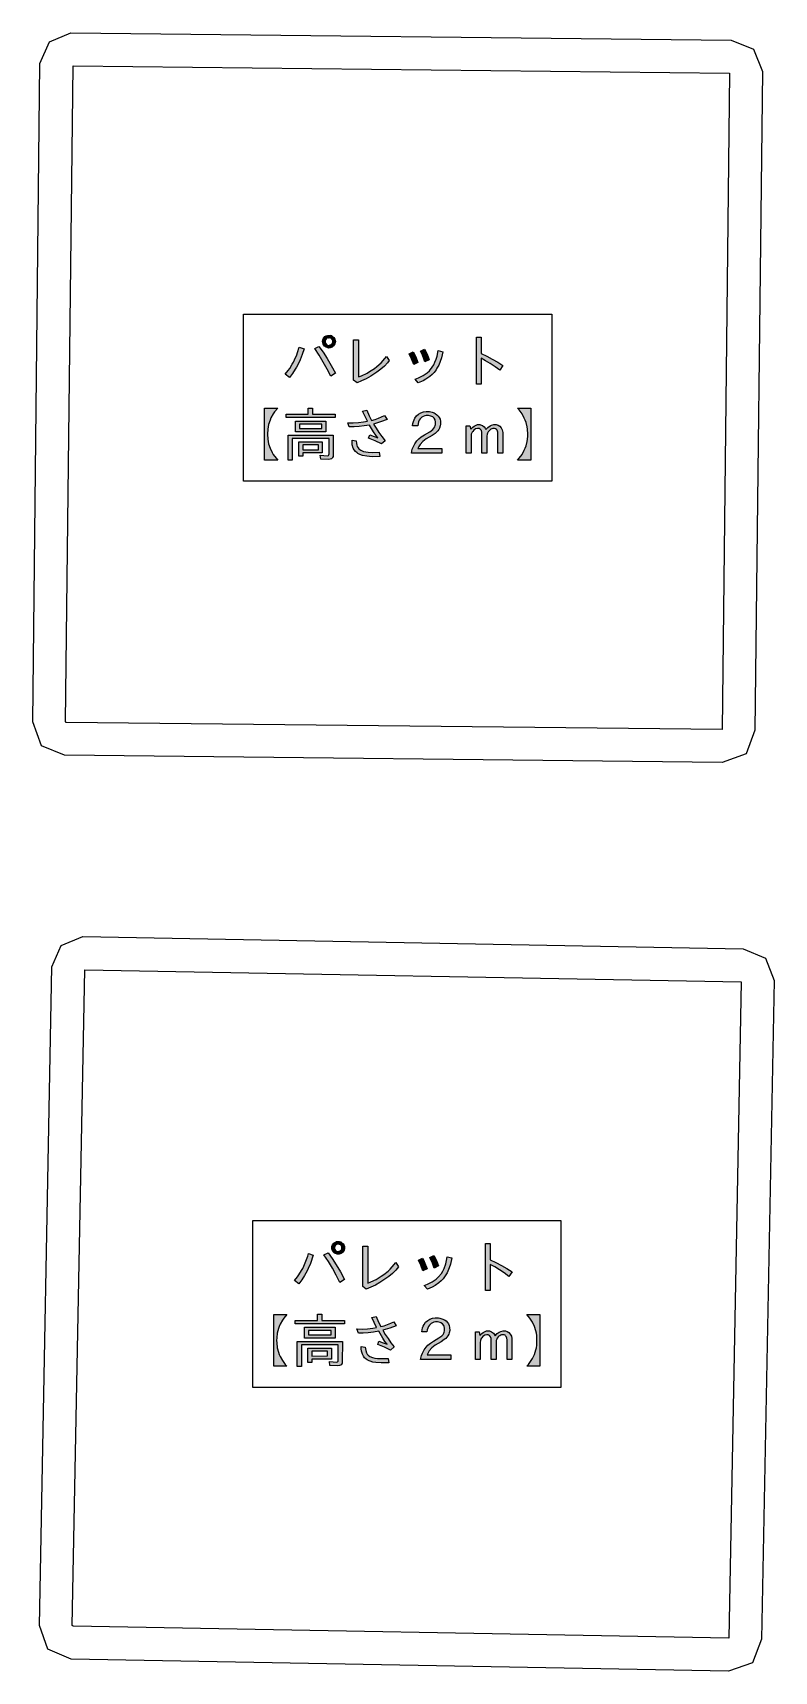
# Model space of a CAD drawing. Header units: millimetres. Extents: x -851 to 12103, y -752 to 16103.
# Drawn here: x 2173 to 3866, y 4266 to 8007 of the extents above; entities that cross this region are included whole.
import ezdxf

# ---------------------------------------------------------------- set-up
doc = ezdxf.new("R2010")
doc.units = ezdxf.units.MM
for name, color, linetype in [('名称ラベル', 1, 'Continuous'), ('荷', 34, 'Continuous'), ('設備', 5, 'Continuous')]:
    doc.layers.add(name, color=color, linetype=linetype)

msp = doc.modelspace()

# ---------------------------------------------------------------- hatches: boundary and pattern name
at = {"layer": '名称ラベル'}
h = msp.add_hatch(color=1, dxfattribs=at)
h.paths.add_polyline_path([(2834.8, 7301.8), (2835.2, 7305.3), (2835.9, 7307.4), (2837.6, 7310.3), (2840, 7312.8), (2843, 7314.7), (2845.8, 7315.7), (2852.4, 7315.9), (2855.2, 7315), (2856.9, 7314), (2860.7, 7310.7), (2863, 7306.9), (2863.7, 7304.3), (2863.9, 7301.6), (2863.7, 7298.9), (2862.9, 7296.3), (2861.5, 7293.8), (2860, 7291.8), (2858.2, 7290.1), (2856.3, 7288.8), (2854.1, 7287.8), (2851.8, 7287.3), (2846.4, 7287.4), (2848, 7287.5), (2845.3, 7287.7), (2842.7, 7288.8), (2839.2, 7291.2), (2837.5, 7293.1), (2836.2, 7295.3), (2835.1, 7299)])
h.paths.add_polyline_path([(2846.3, 7309.8), (2843.3, 7307.9), (2841.5, 7305.5), (2840.8, 7303.3), (2840.7, 7301.6), (2840.9, 7299.7), (2841.5, 7298.1), (2843.5, 7295.2), (2845.8, 7293.6), (2848.6, 7292.9), (2854.8, 7292.8), (2850.9, 7293.1), (2854.3, 7294.5), (2856.8, 7297), (2857.9, 7299.8), (2857.9, 7303.5), (2857.1, 7305.8), (2855.5, 7307.8), (2853.8, 7309.2), (2851.4, 7310.1), (2855.6, 7310.1), (2847.7, 7310.3), (2848, 7310.2), (2839.8, 7309.5)])
for points in [[(2905.5, 7305.2), (2917, 7305.2), (2917.1, 7221), (2923.7, 7223.6), (2936.3, 7229.6), (2942.2, 7233), (2953.3, 7240.4), (2958.5, 7244.4), (2968.1, 7253.1), (2976.7, 7262.6), (2980.7, 7267.8), (2987, 7258.2), (2982.9, 7253.1), (2975.9, 7245.6), (2967.7, 7238.3), (2958.4, 7231.3), (2944.6, 7222.3), (2934.2, 7216.5), (2923.9, 7211.5), (2913.6, 7207.3), (2905.5, 7213.5)], [(3185.7, 7204.1), (3185.7, 7311.3), (3196.4, 7311.3), (3196.4, 7274.2), (3209.5, 7268), (3222.1, 7261.3), (3234.4, 7254.3), (3246.3, 7247), (3239.3, 7236.2), (3228.4, 7244.2), (3217.6, 7251.4), (3206.9, 7257.9), (3196.4, 7263.5), (3196.4, 7204.1)], [(2749.6, 7227.1), (2756.5, 7235.6), (2759.7, 7240), (2765.6, 7249.6), (2768.4, 7254.6), (2771, 7259.9), (2775.7, 7270.9), (2777.8, 7276.6), (2781.5, 7288.8), (2792.4, 7285), (2788.2, 7272.1), (2783.6, 7260), (2781, 7254.3), (2775.5, 7243.4), (2772.5, 7238.3), (2766.2, 7228.6), (2759.3, 7219.7)], [(2816.9, 7285.5), (2826.5, 7290.5), (2835.8, 7277.1), (2845.2, 7262.5), (2854.5, 7246.7), (2863.9, 7229.6), (2853.3, 7222.5), (2845.2, 7238.8), (2836.5, 7254.8), (2827, 7270.3)], [(3032.4, 7273.6), (3041.6, 7278), (3044.7, 7272.4), (3047.6, 7266.5), (3052.5, 7253.6), (3042.8, 7249), (3037.9, 7262.2)], [(3046, 7215.6), (3053.7, 7218.4), (3064.1, 7223.7), (3073.2, 7230), (3078.5, 7234.9), (3085.1, 7242.8), (3088.4, 7248.3), (3091.3, 7254.4), (3093.9, 7261.1), (3096, 7268.5), (3098.5, 7280.8), (3109, 7278.4), (3105.8, 7264.3), (3103.1, 7255.8), (3099.8, 7247.9), (3095.9, 7240.7), (3093.8, 7237.3), (3089.1, 7231.1), (3084.6, 7226.2), (3079.5, 7221.7), (3070.7, 7215.6), (3064, 7211.9), (3052.9, 7207)], [(3058.2, 7279.7), (3067.7, 7284.1), (3070.7, 7278.6), (3073.5, 7272.7), (3076, 7266.6), (3078.1, 7260.1), (3068.2, 7255.4), (3066.1, 7262.2), (3063.7, 7268.5), (3061.1, 7274.3)], [(2702.4, 7031), (2702.4, 7149.5), (2732.4, 7149.5), (2725.2, 7140.9), (2722.2, 7136.4), (2716.9, 7127.1), (2714.8, 7122.2), (2711.6, 7112.1), (2710.4, 7106.8), (2709.6, 7101.4), (2709, 7090.3), (2709.6, 7079), (2710.4, 7073.6), (2711.6, 7068.3), (2714.8, 7058.2), (2719.4, 7048.6), (2722.2, 7044), (2728.7, 7035.2), (2732.4, 7031)], [(2751.3, 7128.1), (2751.3, 7135.9), (2802.1, 7135.9), (2802.1, 7149.8), (2812.1, 7149.8), (2812.1, 7135.9), (2863.7, 7135.9), (2863.7, 7128.1)], [(3279.7, 7149.5), (3309.8, 7149.5), (3309.8, 7031), (3279.7, 7031), (3283.5, 7035.2), (3290, 7044), (3295.2, 7053.4), (3297.3, 7058.2), (3299.1, 7063.2), (3301.7, 7073.6), (3303, 7084.5), (3303.2, 7090.1), (3302.6, 7101.2), (3301.7, 7106.6), (3299.1, 7117), (3297.3, 7122.1), (3295.2, 7127), (3290, 7136.4), (3283.5, 7145.3)], [(2892.4, 7116.3), (2904.2, 7116.2), (2916.5, 7116.8), (2928.4, 7118), (2937.1, 7119.5), (2926.1, 7142.4), (2935.7, 7145), (2941.4, 7132), (2946.7, 7121.6), (2954.6, 7123.8), (2962.2, 7126.4), (2969.5, 7129.3), (2976.4, 7132.6), (2982, 7123.8), (2967.2, 7117.9), (2951.3, 7113.2), (2956.9, 7103.8), (2963.1, 7094.2), (2969.9, 7084.7), (2977.3, 7075.2), (2969.1, 7068.1), (2954.8, 7075), (2939.5, 7080.7), (2942.4, 7088.3), (2952.2, 7085), (2961.2, 7081.5), (2956.3, 7088), (2951.3, 7095.2), (2941.9, 7111), (2929.8, 7109), (2918, 7107.6), (2906.5, 7106.8), (2895.4, 7106.5)], [(3037.4, 7046.7), (3039.6, 7055.5), (3042.7, 7063.5), (3045.4, 7068.3), (3050.2, 7074.8), (3054.4, 7079.1), (3060.1, 7083.8), (3067, 7088.4), (3079.4, 7095.8), (3086.4, 7101), (3088.8, 7103.7), (3090.8, 7106.8), (3092, 7110.1), (3092.5, 7112.4), (3092.5, 7117.6), (3091.4, 7122.5), (3089.3, 7126.5), (3087.8, 7128.1), (3086.1, 7129.4), (3081.8, 7131.4), (3076.5, 7132.3), (3071.5, 7132.4), (3067.8, 7131.8), (3064.4, 7130.6), (3061.4, 7128.9), (3057.6, 7125.1), (3055.4, 7121.9), (3053.7, 7118.2), (3052.6, 7114.1), (3052, 7109.4), (3040.2, 7109.4), (3040.9, 7114.3), (3042, 7118.8), (3043.5, 7122.9), (3045.4, 7126.7), (3049.1, 7131.6), (3053.7, 7135.8), (3059, 7139), (3064.8, 7141), (3071.2, 7141.9), (3078.6, 7141.7), (3084.9, 7140.3), (3089.2, 7138.6), (3091.8, 7137.2), (3095.6, 7134.5), (3098.7, 7131.4), (3101, 7127.9), (3102.7, 7124), (3103.8, 7119.7), (3104, 7113), (3103.5, 7109.3), (3101.8, 7104.1), (3100, 7100.9), (3097.7, 7097.8), (3094.9, 7094.9), (3091.5, 7092), (3084.5, 7087.2), (3071.2, 7079.5), (3063.3, 7073.4), (3057.4, 7066.7), (3054.4, 7062), (3052.4, 7057), (3106.6, 7057), (3106.6, 7046.7)], [(3162.5, 7046.7), (3162.5, 7109.5), (3171, 7109.5), (3172.9, 7101.6), (3177.4, 7106.2), (3180.5, 7108.5), (3183.6, 7110.2), (3188.3, 7111.8), (3193.3, 7112), (3195, 7111.7), (3199.6, 7110.1), (3203.5, 7107), (3205.7, 7104.2), (3207.6, 7100.7), (3212, 7105.7), (3216.9, 7109.2), (3220.3, 7110.8), (3225.9, 7112), (3231.1, 7111.8), (3235.5, 7110.6), (3239.2, 7108.2), (3242.2, 7104.8), (3244.7, 7100), (3245.8, 7094.2), (3245.9, 7046.7), (3234.8, 7046.7), (3234.8, 7091.4), (3234.5, 7094.9), (3233.1, 7099.1), (3231.6, 7101), (3229.5, 7102.3), (3226.9, 7103), (3225.4, 7103.1), (3223.5, 7102.9), (3220.7, 7102.2), (3218.9, 7101.4), (3216.3, 7099.6), (3214.7, 7098), (3212.5, 7095.2), (3211, 7092.2), (3210.3, 7090), (3209.8, 7085.3), (3209.8, 7046.7), (3198.6, 7046.7), (3198.6, 7091.4), (3198.3, 7094.6), (3197.1, 7098.1), (3194.5, 7101.3), (3191.9, 7102.7), (3188.6, 7103.1), (3184.1, 7101.9), (3179.9, 7099), (3177.4, 7096.4), (3176.1, 7094.4), (3174.2, 7090.1), (3173.6, 7085.3), (3173.6, 7046.7)], [(2756.1, 7030.7), (2756.1, 7087.7), (2858.9, 7087.7), (2858.9, 7040.5), (2858.6, 7039), (2857.6, 7036.5), (2856.8, 7035.5), (2854.8, 7033.8), (2852, 7032.7), (2848.6, 7032.2), (2830.6, 7032.7), (2829.3, 7042.2), (2837.9, 7041.2), (2845.6, 7040.8), (2848, 7041.6), (2849.1, 7042.7), (2849.6, 7045.1), (2849.5, 7080.1), (2765.5, 7080.1), (2765.5, 7030.7)], [(2901.9, 7071.1), (2901.9, 7076.6), (2911.3, 7074.9), (2911.8, 7068.7), (2912.7, 7065.1), (2913.9, 7061.8), (2915.6, 7058.9), (2917.7, 7056.4), (2922, 7053.2), (2928, 7050.8), (2933.1, 7049.7), (2938.9, 7048.9), (2949.1, 7048.5), (2963.9, 7048.9), (2965, 7038.9), (2947.7, 7038.7), (2935.7, 7039.6), (2925.7, 7041.6), (2920.1, 7043.5), (2915.4, 7045.9), (2913.4, 7047.2), (2909.9, 7050.4), (2907, 7054.1), (2904.7, 7058.4), (2902.5, 7065.6)], [(3206.6, 5134.9), (3206.6, 5242.1), (3217.3, 5242.1), (3217.3, 5205), (3230.4, 5198.8), (3243.1, 5192.1), (3255.3, 5185.1), (3267.2, 5177.8), (3260.2, 5167), (3249.3, 5175), (3238.5, 5182.2), (3227.9, 5188.7), (3217.3, 5194.3), (3217.3, 5134.9)], [(2770.5, 5157.9), (2777.4, 5166.4), (2780.6, 5170.8), (2786.6, 5180.4), (2789.3, 5185.4), (2791.9, 5190.7), (2796.6, 5201.7), (2800.7, 5213.4), (2802.5, 5219.6), (2813.3, 5215.8), (2806.9, 5196.8), (2802, 5185.1), (2799.3, 5179.6), (2793.5, 5169.1), (2787.1, 5159.4), (2780.2, 5150.5)], [(2837.9, 5216.3), (2847.4, 5221.3), (2856.8, 5207.9), (2866.1, 5193.3), (2875.5, 5177.5), (2884.9, 5160.4), (2874.2, 5153.3), (2866.1, 5169.6), (2857.4, 5185.6), (2848, 5201.1)], [(2926.5, 5236), (2938, 5236), (2938, 5151.8), (2944.6, 5154.4), (2957.2, 5160.4), (2968.8, 5167.4), (2974.2, 5171.2), (2984.3, 5179.4), (2989, 5183.9), (2993.5, 5188.6), (3001.6, 5198.6), (3008, 5189), (3001.6, 5181.3), (2994.2, 5173.9), (2985.7, 5166.7), (2979.3, 5162.1), (2965.5, 5153.1), (2955.1, 5147.3), (2944.8, 5142.3), (2934.5, 5138.1), (2926.5, 5144.3)], [(3053.4, 5204.4), (3062.5, 5208.8), (3065.7, 5203.3), (3068.5, 5197.3), (3073.5, 5184.4), (3063.7, 5179.8), (3058.8, 5193)], [(3066.9, 5146.4), (3074.6, 5149.3), (3085.1, 5154.5), (3094.2, 5160.8), (3099.5, 5165.8), (3106, 5173.6), (3109.3, 5179.1), (3112.3, 5185.2), (3116, 5195.5), (3117.9, 5203.3), (3119.4, 5211.6), (3129.9, 5209.2), (3126.8, 5195.1), (3124, 5186.6), (3120.7, 5178.7), (3118.9, 5175), (3114.7, 5168.1), (3110.1, 5161.9), (3105.6, 5157), (3100.4, 5152.5), (3091.6, 5146.4), (3085, 5142.7), (3073.9, 5137.8)], [(3079.2, 5210.5), (3088.6, 5214.9), (3091.7, 5209.4), (3094.4, 5203.5), (3096.9, 5197.4), (3099.1, 5190.9), (3089.1, 5186.2), (3087, 5193), (3084.7, 5199.3), (3082, 5205.1)], [(2723.3, 4961.8), (2723.3, 5080.3), (2753.4, 5080.3), (2746.2, 5071.7), (2743.1, 5067.3), (2737.9, 5057.9), (2735.8, 5053), (2734, 5048), (2731.4, 5037.6), (2730.1, 5026.7), (2729.9, 5021.1), (2730.1, 5015.4), (2731.4, 5004.4), (2734, 4994), (2735.8, 4989), (2737.9, 4984.1), (2743.1, 4974.8), (2749.6, 4966), (2753.4, 4961.8)], [(2772.3, 5058.9), (2772.3, 5066.7), (2823, 5066.7), (2823.1, 5080.6), (2833, 5080.6), (2833.1, 5066.7), (2884.7, 5066.7), (2884.7, 5058.9)], [(2913.4, 5047.1), (2925.2, 5047), (2937.4, 5047.6), (2949.3, 5048.8), (2958, 5050.3), (2947.1, 5073.2), (2956.6, 5075.8), (2962.4, 5062.8), (2967.6, 5052.4), (2975.6, 5054.6), (2983.2, 5057.2), (2990.4, 5060.1), (2997.4, 5063.4), (3002.9, 5054.6), (2988.1, 5048.7), (2972.2, 5044), (2977.9, 5034.6), (2984.1, 5025.1), (2990.9, 5015.5), (2998.2, 5006), (2990, 4998.9), (2975.7, 5005.8), (2960.5, 5011.5), (2963.4, 5019.1), (2973.1, 5015.8), (2982.2, 5012.3), (2977.2, 5018.8), (2972.3, 5026), (2962.8, 5041.8), (2950.7, 5039.8), (2938.9, 5038.4), (2927.5, 5037.6), (2916.4, 5037.3)], [(3058.4, 4977.5), (3060.5, 4986.3), (3062.5, 4991.8), (3066.3, 4999.1), (3071.1, 5005.6), (3075.3, 5009.9), (3081.1, 5014.6), (3087.9, 5019.2), (3100.4, 5026.6), (3107.3, 5031.8), (3109.8, 5034.5), (3111.7, 5037.6), (3112.6, 5039.8), (3113.4, 5043.2), (3113.4, 5048.5), (3112.3, 5053.3), (3111.4, 5055.4), (3108.7, 5058.9), (3105, 5061.3), (3102.7, 5062.2), (3097.4, 5063.1), (3092.4, 5063.2), (3088.7, 5062.6), (3085.4, 5061.4), (3082.4, 5059.7), (3078.5, 5055.9), (3076.3, 5052.7), (3074.7, 5049), (3073.5, 5044.9), (3072.9, 5040.2), (3061.1, 5040.2), (3061.8, 5045.1), (3062.9, 5049.6), (3064.4, 5053.7), (3066.3, 5057.5), (3070, 5062.5), (3074.7, 5066.6), (3079.9, 5069.8), (3085.8, 5071.8), (3092.1, 5072.7), (3099.5, 5072.5), (3102.7, 5071.9), (3107.3, 5070.6), (3112.8, 5068), (3116.5, 5065.3), (3119.6, 5062.2), (3122, 5058.7), (3123.7, 5054.8), (3124.7, 5050.5), (3125, 5043.8), (3124, 5038.4), (3122.7, 5034.9), (3120.9, 5031.7), (3118.6, 5028.6), (3115.8, 5025.7), (3112.5, 5022.8), (3105.4, 5018), (3092.1, 5010.3), (3084.3, 5004.2), (3078.3, 4997.5), (3075.4, 4992.8), (3073.3, 4987.8), (3127.6, 4987.8), (3127.6, 4977.5)], [(3300.7, 5080.3), (3330.7, 5080.3), (3330.7, 4961.8), (3300.7, 4961.8), (3304.4, 4966), (3310.9, 4974.8), (3313.7, 4979.4), (3318.3, 4989), (3321.5, 4999.1), (3322.7, 5004.4), (3323.5, 5009.8), (3324.1, 5020.9), (3323.5, 5032), (3322.7, 5037.4), (3321.5, 5042.7), (3318.3, 5052.9), (3313.7, 5062.5), (3310.9, 5067.2), (3307.9, 5071.7)], [(2777.1, 4961.5), (2777.1, 5018.5), (2879.9, 5018.5), (2879.8, 4971.3), (2879.1, 4968.5), (2878.5, 4967.3), (2876.8, 4965.4), (2875.7, 4964.6), (2873, 4963.5), (2869.6, 4963), (2851.6, 4963.5), (2850.3, 4973), (2858.9, 4972), (2866.6, 4971.6), (2868.9, 4972.4), (2870, 4973.5), (2870.5, 4975.9), (2870.5, 5010.9), (2786.5, 5010.9), (2786.4, 4961.5)], [(3183.5, 4977.5), (3183.5, 5040.3), (3191.9, 5040.3), (3193.8, 5032.4), (3198.4, 5037), (3201.4, 5039.3), (3206.1, 5041.7), (3209.2, 5042.6), (3214.2, 5042.8), (3215.9, 5042.5), (3220.6, 5040.9), (3224.5, 5037.8), (3226.7, 5035), (3228.6, 5031.5), (3233, 5036.5), (3237.8, 5040), (3241.3, 5041.6), (3246.8, 5042.8), (3252, 5042.6), (3256.4, 5041.4), (3260.1, 5039), (3263.2, 5035.6), (3265.6, 5030.8), (3266.7, 5025), (3266.8, 4977.5), (3255.7, 4977.5), (3255.7, 5022.2), (3255.4, 5025.8), (3254.1, 5029.9), (3252.5, 5031.8), (3251.5, 5032.6), (3249.2, 5033.5), (3246.3, 5033.9), (3243.5, 5033.6), (3241.6, 5033), (3239, 5031.6), (3237.3, 5030.4), (3235.6, 5028.8), (3233.5, 5026), (3232.4, 5024), (3231.2, 5020.8), (3230.7, 5016.1), (3230.7, 4977.5), (3219.6, 4977.5), (3219.6, 5022.2), (3219.3, 5025.4), (3218, 5028.9), (3215.4, 5032.1), (3212.8, 5033.5), (3209.6, 5033.9), (3205, 5032.7), (3200.8, 5029.9), (3198.4, 5027.2), (3197, 5025.2), (3195.2, 5020.9), (3194.6, 5016.1), (3194.6, 4977.5)], [(2922.8, 5001.9), (2922.9, 5007.4), (2932.3, 5005.7), (2932.5, 5001.5), (2933.1, 4997.6), (2934.9, 4992.6), (2936.5, 4989.7), (2938.6, 4987.2), (2942.9, 4984), (2949, 4981.6), (2954, 4980.5), (2959.8, 4979.7), (2970, 4979.3), (2984.8, 4979.7), (2986, 4969.7), (2968.6, 4969.5), (2956.6, 4970.4), (2949.8, 4971.6), (2943.7, 4973.3), (2941.1, 4974.3), (2936.4, 4976.7), (2934.4, 4978), (2930.8, 4981.2), (2927.9, 4985), (2925.6, 4989.2), (2923.4, 4996.4)]]:
    msp.add_hatch(color=1, dxfattribs=at).paths.add_polyline_path(points)
h = msp.add_hatch(color=1, dxfattribs=at)
h.paths.add_polyline_path([(2772.7, 7095.6), (2772.7, 7120.1), (2842.4, 7120.1), (2842.4, 7095.6)])
h.paths.add_polyline_path([(2782, 7113), (2782, 7102.8), (2833.2, 7102.8), (2833.1, 7113)])
h = msp.add_hatch(color=1, dxfattribs=at)
h.paths.add_polyline_path([(2780.5, 7039.9), (2780.5, 7072.8), (2834.1, 7072.8), (2834.1, 7047.5), (2789.4, 7047.5), (2789.3, 7039.9)])
h.paths.add_polyline_path([(2789.4, 7065.7), (2789.4, 7054.5), (2825.2, 7054.6), (2825.2, 7065.7)])
h = msp.add_hatch(color=1, dxfattribs=at)
h.paths.add_polyline_path([(2855.8, 5232.6), (2856.2, 5236.1), (2857.3, 5239.2), (2859.3, 5241.9), (2861, 5243.6), (2864, 5245.5), (2866.7, 5246.5), (2873.4, 5246.7), (2876.1, 5245.8), (2877.8, 5244.9), (2881.7, 5241.5), (2883.9, 5237.7), (2884.6, 5235.1), (2884.9, 5232.4), (2884.6, 5229.7), (2883.8, 5227.1), (2882.5, 5224.6), (2880.9, 5222.6), (2879.2, 5220.9), (2877.2, 5219.6), (2875.1, 5218.6), (2872.7, 5218.1), (2867.3, 5218.2), (2869, 5218.3), (2866.2, 5218.5), (2863.6, 5219.6), (2860.2, 5222), (2858.4, 5223.9), (2857.1, 5226.1), (2856, 5229.8)])
h.paths.add_polyline_path([(2867.3, 5240.6), (2864.2, 5238.7), (2862.4, 5236.3), (2861.9, 5234.9), (2861.6, 5232.4), (2861.8, 5230.5), (2862.4, 5228.9), (2864.5, 5226), (2866.8, 5224.4), (2869.6, 5223.7), (2875.8, 5223.6), (2871.9, 5223.9), (2875.2, 5225.3), (2877.7, 5227.8), (2878.9, 5230.6), (2878.8, 5234.3), (2878, 5236.6), (2876.5, 5238.6), (2874.7, 5240), (2872.4, 5240.9), (2876.5, 5240.9), (2868.5, 5241.1), (2869, 5241), (2860.7, 5240.3)])
h = msp.add_hatch(color=1, dxfattribs=at)
h.paths.add_polyline_path([(2793.6, 5026.4), (2793.6, 5050.9), (2863.3, 5050.9), (2863.3, 5026.4)])
h.paths.add_polyline_path([(2802.9, 5043.8), (2802.9, 5033.6), (2854.1, 5033.7), (2854.1, 5043.8)])
h = msp.add_hatch(color=1, dxfattribs=at)
h.paths.add_polyline_path([(2801.4, 4970.7), (2801.4, 5003.6), (2855, 5003.6), (2855, 4978.3), (2810.3, 4978.3), (2810.3, 4970.7)])
h.paths.add_polyline_path([(2810.3, 4996.5), (2810.3, 4985.3), (2846.1, 4985.4), (2846.1, 4996.5)])

# ---------------------------------------------------------------- linework, layer by layer
for points in [[(2654.4, 6982.7), (2654.4, 7364.2), (3357.8, 7364.2), (3357.8, 6982.7)], [(2834.8, 7301.8), (2835.2, 7305.3), (2835.9, 7307.4), (2837.6, 7310.3), (2840, 7312.8), (2843, 7314.7), (2845.8, 7315.7), (2852.4, 7315.9), (2855.2, 7315), (2856.9, 7314.1), (2860.7, 7310.7), (2863, 7306.9), (2863.7, 7304.3), (2863.9, 7301.6), (2863.7, 7298.9), (2862.8, 7296.3), (2861.5, 7293.8), (2860, 7291.8), (2858.2, 7290.1), (2856.3, 7288.8), (2854.1, 7287.8), (2851.8, 7287.3), (2846.4, 7287.4), (2848, 7287.5), (2845.3, 7287.7), (2842.7, 7288.8), (2839.2, 7291.2), (2837.5, 7293.1), (2836.2, 7295.3), (2835.1, 7299)], [(2846.3, 7309.8), (2843.3, 7307.9), (2841.5, 7305.5), (2840.8, 7303.3), (2840.7, 7301.6), (2840.9, 7299.7), (2841.5, 7298.1), (2843.5, 7295.2), (2845.8, 7293.6), (2848.6, 7292.9), (2854.8, 7292.8), (2850.9, 7293.1), (2854.3, 7294.5), (2856.8, 7297), (2857.9, 7299.8), (2857.9, 7303.6), (2857.1, 7305.8), (2855.5, 7307.8), (2853.8, 7309.2), (2851.4, 7310.1), (2855.5, 7310.1), (2847.7, 7310.3), (2848, 7310.2), (2839.8, 7309.5)], [(2905.5, 7305.2), (2917, 7305.2), (2917.1, 7220.9), (2923.7, 7223.6), (2936.2, 7229.6), (2942.2, 7233), (2953.3, 7240.4), (2958.4, 7244.4), (2968.1, 7253.1), (2976.7, 7262.6), (2980.7, 7267.8), (2987, 7258.2), (2982.9, 7253.1), (2975.9, 7245.6), (2967.7, 7238.3), (2958.4, 7231.3), (2944.6, 7222.3), (2934.2, 7216.5), (2923.9, 7211.5), (2913.6, 7207.3), (2905.5, 7213.5)], [(3185.7, 7204.1), (3185.7, 7311.3), (3196.4, 7311.3), (3196.4, 7274.2), (3209.5, 7268), (3222.1, 7261.3), (3234.4, 7254.3), (3246.3, 7247), (3239.3, 7236.2), (3228.4, 7244.2), (3217.6, 7251.4), (3206.9, 7257.9), (3196.4, 7263.5), (3196.4, 7204.1)], [(2749.6, 7227.1), (2756.5, 7235.6), (2759.7, 7240), (2765.6, 7249.6), (2768.4, 7254.6), (2771, 7259.9), (2775.7, 7270.9), (2777.8, 7276.6), (2781.5, 7288.8), (2792.4, 7285), (2788.2, 7272.1), (2783.6, 7260.1), (2781, 7254.3), (2775.5, 7243.4), (2772.5, 7238.3), (2766.2, 7228.6), (2759.3, 7219.7)], [(2816.9, 7285.5), (2826.5, 7290.5), (2835.8, 7277.1), (2845.2, 7262.5), (2854.5, 7246.7), (2863.9, 7229.6), (2853.2, 7222.5), (2845.2, 7238.8), (2836.4, 7254.8), (2827, 7270.3)], [(3032.4, 7273.6), (3041.6, 7278.1), (3044.7, 7272.4), (3047.6, 7266.5), (3052.5, 7253.6), (3042.8, 7249), (3037.9, 7262.2)], [(3045.9, 7215.6), (3053.7, 7218.4), (3064.1, 7223.7), (3073.2, 7230), (3078.5, 7234.9), (3085.1, 7242.9), (3088.4, 7248.3), (3091.3, 7254.4), (3093.9, 7261.1), (3096, 7268.5), (3098.5, 7280.8), (3109, 7278.4), (3105.8, 7264.3), (3103.1, 7255.8), (3099.8, 7247.9), (3095.9, 7240.7), (3093.8, 7237.3), (3089.1, 7231.1), (3084.6, 7226.2), (3079.5, 7221.7), (3070.7, 7215.6), (3064, 7211.9), (3052.9, 7207)], [(3058.2, 7279.7), (3067.7, 7284.1), (3070.7, 7278.6), (3073.5, 7272.7), (3076, 7266.6), (3078.1, 7260.1), (3068.2, 7255.4), (3066.1, 7262.2), (3063.7, 7268.5), (3061.1, 7274.3)], [(2702.4, 7030.9), (2702.4, 7149.5), (2732.4, 7149.5), (2725.2, 7140.9), (2722.2, 7136.4), (2716.9, 7127.1), (2714.8, 7122.2), (2711.6, 7112.1), (2710.4, 7106.8), (2709.6, 7101.4), (2709, 7090.3), (2709.6, 7079), (2710.4, 7073.6), (2711.6, 7068.3), (2714.8, 7058.2), (2719.4, 7048.6), (2722.2, 7044), (2728.7, 7035.2), (2732.4, 7030.9)], [(2751.3, 7128.1), (2751.3, 7135.9), (2802.1, 7135.9), (2802.1, 7149.8), (2812.1, 7149.8), (2812.1, 7135.9), (2863.7, 7135.9), (2863.7, 7128.1)], [(3279.8, 7149.5), (3309.8, 7149.5), (3309.8, 7030.9), (3279.8, 7030.9), (3283.5, 7035.2), (3290, 7044), (3295.2, 7053.4), (3297.3, 7058.2), (3299.1, 7063.2), (3301.7, 7073.6), (3303, 7084.4), (3303.2, 7090.1), (3302.6, 7101.2), (3301.7, 7106.6), (3299.1, 7117.1), (3297.3, 7122.1), (3295.2, 7127), (3290, 7136.4), (3283.5, 7145.3)], [(2772.7, 7095.6), (2772.7, 7120.1), (2842.4, 7120.1), (2842.4, 7095.6)], [(2782, 7112.9), (2781.9, 7102.8), (2833.2, 7102.8), (2833.1, 7112.9)], [(2892.4, 7116.3), (2904.2, 7116.2), (2916.5, 7116.8), (2928.4, 7118), (2937.1, 7119.5), (2926.2, 7142.4), (2935.7, 7145), (2941.4, 7131.9), (2946.7, 7121.6), (2954.6, 7123.8), (2962.2, 7126.4), (2969.5, 7129.3), (2976.4, 7132.6), (2982, 7123.8), (2967.2, 7117.9), (2951.3, 7113.2), (2956.9, 7103.8), (2963.1, 7094.2), (2969.9, 7084.7), (2977.3, 7075.1), (2969.1, 7068.1), (2954.8, 7075), (2939.5, 7080.7), (2942.4, 7088.3), (2952.2, 7085), (2961.2, 7081.5), (2956.3, 7088), (2951.3, 7095.2), (2941.9, 7111), (2929.8, 7109), (2917.9, 7107.6), (2906.5, 7106.8), (2895.4, 7106.5)], [(3037.4, 7046.6), (3039.6, 7055.5), (3042.7, 7063.5), (3045.4, 7068.3), (3050.2, 7074.8), (3054.4, 7079.1), (3060.1, 7083.8), (3067, 7088.4), (3079.4, 7095.8), (3086.4, 7101), (3088.8, 7103.7), (3090.8, 7106.8), (3092, 7110.1), (3092.5, 7112.4), (3092.5, 7117.6), (3091.4, 7122.5), (3089.3, 7126.5), (3087.8, 7128.1), (3086.1, 7129.4), (3081.8, 7131.4), (3076.5, 7132.4), (3071.5, 7132.4), (3067.8, 7131.8), (3064.4, 7130.6), (3061.4, 7128.9), (3057.6, 7125.1), (3055.4, 7121.9), (3053.7, 7118.2), (3052.6, 7114.1), (3052, 7109.4), (3040.2, 7109.4), (3040.9, 7114.3), (3041.9, 7118.8), (3043.5, 7122.9), (3045.4, 7126.7), (3049.1, 7131.6), (3053.7, 7135.8), (3059, 7139), (3064.8, 7141), (3071.2, 7141.9), (3078.6, 7141.7), (3084.9, 7140.3), (3089.2, 7138.6), (3091.8, 7137.2), (3095.6, 7134.5), (3098.7, 7131.4), (3101, 7127.9), (3102.8, 7124), (3103.8, 7119.7), (3104.1, 7113), (3103.5, 7109.3), (3101.8, 7104.1), (3100, 7100.9), (3097.7, 7097.8), (3094.9, 7094.9), (3091.5, 7092), (3084.5, 7087.2), (3071.2, 7079.5), (3063.3, 7073.4), (3057.3, 7066.7), (3054.4, 7062), (3052.4, 7057), (3106.6, 7057), (3106.6, 7046.6)], [(3162.5, 7046.6), (3162.5, 7109.5), (3171, 7109.5), (3172.9, 7101.6), (3177.4, 7106.2), (3180.5, 7108.5), (3183.6, 7110.2), (3188.3, 7111.8), (3193.3, 7112), (3195, 7111.7), (3199.6, 7110.1), (3203.5, 7107), (3205.8, 7104.1), (3207.6, 7100.7), (3212, 7105.6), (3216.9, 7109.2), (3220.3, 7110.8), (3225.9, 7112), (3231.1, 7111.8), (3235.5, 7110.6), (3239.2, 7108.2), (3242.2, 7104.8), (3244.7, 7100), (3245.8, 7094.2), (3245.9, 7046.6), (3234.8, 7046.6), (3234.8, 7091.4), (3234.5, 7094.9), (3233.2, 7099.1), (3231.6, 7101), (3229.5, 7102.3), (3226.9, 7103), (3225.4, 7103.1), (3223.5, 7102.9), (3220.7, 7102.2), (3218.9, 7101.4), (3216.3, 7099.6), (3214.7, 7098), (3212.5, 7095.2), (3211, 7092.2), (3210.3, 7090), (3209.8, 7085.3), (3209.8, 7046.6), (3198.6, 7046.6), (3198.6, 7091.4), (3198.3, 7094.6), (3197.1, 7098.1), (3194.5, 7101.3), (3191.9, 7102.7), (3188.7, 7103.1), (3184.1, 7101.9), (3179.9, 7099), (3177.4, 7096.4), (3176.1, 7094.4), (3174.2, 7090.1), (3173.6, 7085.3), (3173.6, 7046.6)], [(2756.1, 7030.7), (2756.1, 7087.7), (2858.9, 7087.7), (2858.8, 7040.5), (2858.6, 7039), (2857.6, 7036.5), (2856.8, 7035.5), (2854.8, 7033.8), (2852, 7032.7), (2848.6, 7032.2), (2830.6, 7032.7), (2829.3, 7042.2), (2837.9, 7041.2), (2845.6, 7040.8), (2848, 7041.6), (2849.1, 7042.7), (2849.6, 7045.1), (2849.5, 7080.1), (2765.6, 7080.1), (2765.5, 7030.7)], [(2780.5, 7039.9), (2780.5, 7072.8), (2834.1, 7072.8), (2834.1, 7047.5), (2789.4, 7047.5), (2789.3, 7039.9)], [(2901.9, 7071.1), (2901.9, 7076.6), (2911.3, 7074.9), (2911.8, 7068.7), (2912.7, 7065.1), (2913.9, 7061.8), (2915.6, 7058.9), (2917.7, 7056.4), (2922, 7053.2), (2928, 7050.8), (2933.1, 7049.6), (2938.9, 7048.9), (2949.1, 7048.5), (2963.9, 7048.9), (2965.1, 7038.9), (2947.7, 7038.7), (2935.7, 7039.6), (2925.7, 7041.6), (2920.1, 7043.5), (2915.4, 7045.9), (2913.4, 7047.2), (2909.9, 7050.4), (2906.9, 7054.1), (2904.7, 7058.4), (2902.5, 7065.6)], [(2789.4, 7065.7), (2789.4, 7054.5), (2825.2, 7054.6), (2825.2, 7065.7)], [(2675.3, 4913.5), (2675.3, 5295), (3378.7, 5295), (3378.7, 4913.5)], [(2855.8, 5232.6), (2856.2, 5236.1), (2857.3, 5239.2), (2859.3, 5241.9), (2861, 5243.6), (2864, 5245.5), (2866.7, 5246.5), (2873.4, 5246.7), (2876.1, 5245.8), (2877.8, 5244.9), (2881.7, 5241.5), (2883.9, 5237.6), (2884.6, 5235.1), (2884.8, 5232.4), (2884.6, 5229.7), (2883.8, 5227.1), (2882.5, 5224.6), (2880.9, 5222.6), (2879.2, 5220.9), (2877.2, 5219.6), (2875.1, 5218.6), (2872.7, 5218.1), (2867.3, 5218.2), (2869, 5218.3), (2866.2, 5218.5), (2863.6, 5219.6), (2860.2, 5222), (2858.4, 5223.9), (2857.1, 5226.1), (2856, 5229.8)], [(2867.3, 5240.6), (2864.2, 5238.7), (2862.4, 5236.3), (2861.9, 5234.9), (2861.6, 5232.4), (2861.8, 5230.5), (2862.4, 5228.9), (2864.5, 5226), (2866.8, 5224.4), (2869.6, 5223.7), (2875.8, 5223.6), (2871.9, 5223.9), (2875.2, 5225.3), (2877.8, 5227.8), (2878.9, 5230.6), (2878.8, 5234.3), (2878, 5236.6), (2876.5, 5238.6), (2874.7, 5240), (2872.4, 5240.9), (2876.5, 5240.9), (2868.5, 5241.1), (2869, 5241.1), (2860.7, 5240.3)], [(3206.6, 5134.9), (3206.6, 5242.1), (3217.3, 5242.1), (3217.3, 5205), (3230.4, 5198.8), (3243.1, 5192.1), (3255.3, 5185.1), (3267.2, 5177.8), (3260.2, 5167), (3249.3, 5175), (3238.5, 5182.2), (3227.9, 5188.7), (3217.3, 5194.3), (3217.3, 5134.9)], [(2770.5, 5157.9), (2777.4, 5166.4), (2780.6, 5170.9), (2786.6, 5180.4), (2789.3, 5185.4), (2791.9, 5190.7), (2796.6, 5201.7), (2800.7, 5213.4), (2802.5, 5219.6), (2813.3, 5215.8), (2806.9, 5196.8), (2801.9, 5185.1), (2799.3, 5179.6), (2793.5, 5169.1), (2787.1, 5159.4), (2780.2, 5150.5)], [(2837.9, 5216.3), (2847.4, 5221.3), (2856.8, 5207.9), (2866.1, 5193.3), (2875.5, 5177.5), (2884.8, 5160.4), (2874.2, 5153.3), (2866.1, 5169.6), (2857.4, 5185.6), (2848, 5201.1)], [(2926.5, 5236), (2938, 5236), (2938, 5151.8), (2944.6, 5154.4), (2957.2, 5160.4), (2968.8, 5167.4), (2974.2, 5171.2), (2984.3, 5179.4), (2989, 5183.9), (2993.5, 5188.6), (3001.6, 5198.6), (3008, 5189), (3001.6, 5181.4), (2994.2, 5173.9), (2985.7, 5166.7), (2979.3, 5162.1), (2965.5, 5153.1), (2955.2, 5147.3), (2944.8, 5142.3), (2934.6, 5138.1), (2926.5, 5144.3)], [(3053.4, 5204.4), (3062.5, 5208.8), (3065.7, 5203.2), (3068.5, 5197.3), (3073.5, 5184.4), (3063.7, 5179.8), (3058.8, 5193)], [(3066.9, 5146.4), (3074.6, 5149.2), (3085.1, 5154.5), (3094.2, 5160.8), (3099.5, 5165.8), (3106, 5173.6), (3109.3, 5179.1), (3112.3, 5185.2), (3115.9, 5195.5), (3117.9, 5203.2), (3119.4, 5211.6), (3129.9, 5209.2), (3126.8, 5195.1), (3124, 5186.6), (3120.7, 5178.7), (3118.9, 5175), (3114.7, 5168.1), (3110.1, 5161.9), (3105.6, 5157), (3100.4, 5152.5), (3091.6, 5146.4), (3085, 5142.7), (3073.9, 5137.8)], [(3079.2, 5210.5), (3088.6, 5214.9), (3091.7, 5209.4), (3094.4, 5203.5), (3096.9, 5197.4), (3099.1, 5190.9), (3089.1, 5186.2), (3087, 5193), (3084.7, 5199.3), (3082, 5205.1)], [(2723.3, 4961.8), (2723.3, 5080.3), (2753.3, 5080.3), (2746.2, 5071.7), (2743.1, 5067.2), (2737.9, 5057.9), (2735.8, 5053), (2734, 5048), (2731.4, 5037.6), (2730.1, 5026.7), (2729.9, 5021.1), (2730.1, 5015.4), (2731.4, 5004.4), (2734, 4994), (2735.8, 4989), (2737.9, 4984.1), (2743.1, 4974.8), (2749.6, 4966), (2753.3, 4961.8)], [(2772.3, 5058.9), (2772.3, 5066.7), (2823.1, 5066.7), (2823.1, 5080.6), (2833, 5080.6), (2833.1, 5066.7), (2884.7, 5066.7), (2884.7, 5058.9)], [(2793.6, 5026.4), (2793.6, 5050.9), (2863.3, 5050.9), (2863.3, 5026.4)], [(2913.3, 5047.1), (2925.2, 5047), (2937.4, 5047.6), (2949.3, 5048.8), (2958, 5050.3), (2947.1, 5073.2), (2956.7, 5075.8), (2962.4, 5062.8), (2967.7, 5052.4), (2975.6, 5054.6), (2983.2, 5057.2), (2990.4, 5060.1), (2997.4, 5063.4), (3002.9, 5054.6), (2988.1, 5048.7), (2972.2, 5044.1), (2977.9, 5034.6), (2984.1, 5025.1), (2990.9, 5015.5), (2998.2, 5006), (2990, 4998.9), (2975.7, 5005.8), (2960.5, 5011.5), (2963.4, 5019.1), (2973.1, 5015.8), (2982.2, 5012.3), (2977.2, 5018.8), (2972.3, 5026), (2962.8, 5041.8), (2950.7, 5039.8), (2938.9, 5038.4), (2927.5, 5037.6), (2916.4, 5037.3)], [(3058.4, 4977.5), (3060.5, 4986.3), (3062.5, 4991.8), (3066.3, 4999.1), (3071.1, 5005.6), (3075.3, 5009.9), (3081.1, 5014.6), (3087.9, 5019.2), (3100.4, 5026.6), (3107.3, 5031.8), (3109.8, 5034.5), (3111.7, 5037.6), (3112.6, 5039.8), (3113.4, 5043.2), (3113.4, 5048.4), (3112.3, 5053.4), (3111.4, 5055.4), (3108.8, 5058.9), (3105, 5061.3), (3102.8, 5062.2), (3097.4, 5063.1), (3092.4, 5063.2), (3088.7, 5062.6), (3085.4, 5061.4), (3082.4, 5059.7), (3078.5, 5055.9), (3076.3, 5052.7), (3074.7, 5049), (3073.5, 5044.9), (3072.9, 5040.2), (3061.1, 5040.2), (3061.8, 5045.1), (3062.9, 5049.6), (3064.4, 5053.7), (3066.3, 5057.5), (3070, 5062.4), (3074.7, 5066.6), (3079.9, 5069.8), (3085.8, 5071.8), (3092.1, 5072.7), (3099.5, 5072.5), (3102.7, 5071.9), (3107.3, 5070.6), (3112.8, 5068), (3116.5, 5065.3), (3119.6, 5062.2), (3122, 5058.7), (3123.7, 5054.8), (3124.7, 5050.5), (3125, 5043.9), (3124, 5038.4), (3122.7, 5034.9), (3120.9, 5031.7), (3118.6, 5028.6), (3115.8, 5025.7), (3112.5, 5022.8), (3105.4, 5018), (3092.1, 5010.3), (3084.3, 5004.2), (3078.3, 4997.5), (3075.4, 4992.8), (3073.3, 4987.8), (3127.6, 4987.8), (3127.6, 4977.5)], [(3300.7, 5080.3), (3330.7, 5080.3), (3330.7, 4961.8), (3300.7, 4961.8), (3304.4, 4966), (3310.9, 4974.8), (3313.7, 4979.4), (3318.3, 4989), (3321.5, 4999.1), (3322.7, 5004.4), (3323.5, 5009.8), (3324.1, 5020.9), (3323.5, 5032.1), (3322.7, 5037.4), (3321.5, 5042.7), (3318.3, 5052.9), (3313.7, 5062.5), (3310.9, 5067.2), (3307.8, 5071.7)], [(2777.1, 4961.5), (2777.1, 5018.5), (2879.9, 5018.5), (2879.8, 4971.3), (2879.1, 4968.5), (2878.5, 4967.3), (2876.8, 4965.4), (2875.7, 4964.6), (2873, 4963.5), (2869.6, 4963), (2851.6, 4963.5), (2850.3, 4973), (2858.9, 4972), (2866.6, 4971.6), (2868.9, 4972.4), (2870, 4973.5), (2870.5, 4975.9), (2870.5, 5010.9), (2786.5, 5010.9), (2786.4, 4961.5)], [(2802.9, 5043.8), (2802.9, 5033.6), (2854.1, 5033.6), (2854.1, 5043.8)], [(3183.5, 4977.5), (3183.5, 5040.3), (3191.9, 5040.3), (3193.8, 5032.4), (3198.4, 5037), (3201.4, 5039.3), (3206.1, 5041.7), (3209.2, 5042.6), (3214.2, 5042.8), (3215.9, 5042.5), (3220.6, 5040.9), (3224.5, 5037.8), (3226.7, 5035), (3228.6, 5031.5), (3233, 5036.5), (3237.8, 5040), (3241.3, 5041.6), (3246.8, 5042.8), (3252, 5042.6), (3256.4, 5041.4), (3260.1, 5039), (3263.2, 5035.6), (3265.6, 5030.8), (3266.7, 5025), (3266.8, 4977.5), (3255.7, 4977.5), (3255.7, 5022.2), (3255.4, 5025.8), (3254.1, 5029.9), (3252.5, 5031.8), (3251.5, 5032.6), (3249.2, 5033.6), (3246.3, 5033.9), (3243.5, 5033.6), (3241.6, 5033), (3239, 5031.6), (3237.3, 5030.4), (3235.6, 5028.8), (3233.5, 5026.1), (3232.4, 5024), (3231.2, 5020.8), (3230.7, 5016.1), (3230.7, 4977.5), (3219.6, 4977.5), (3219.6, 5022.2), (3219.3, 5025.4), (3218, 5028.9), (3215.4, 5032.1), (3212.8, 5033.5), (3209.6, 5033.9), (3205, 5032.7), (3200.8, 5029.9), (3198.3, 5027.2), (3197, 5025.2), (3195.2, 5020.9), (3194.6, 5016.1), (3194.6, 4977.5)], [(2801.4, 4970.7), (2801.4, 5003.6), (2855, 5003.6), (2855, 4978.3), (2810.3, 4978.3), (2810.3, 4970.7)], [(2810.3, 4996.5), (2810.3, 4985.3), (2846.1, 4985.4), (2846.1, 4996.5)], [(2922.8, 5001.9), (2922.8, 5007.4), (2932.3, 5005.7), (2932.5, 5001.5), (2933.1, 4997.6), (2934.9, 4992.6), (2936.5, 4989.7), (2938.6, 4987.2), (2942.9, 4984), (2949, 4981.6), (2954, 4980.5), (2959.8, 4979.7), (2970, 4979.3), (2984.8, 4979.7), (2986, 4969.7), (2968.6, 4969.5), (2956.6, 4970.4), (2949.8, 4971.6), (2943.7, 4973.3), (2941.1, 4974.3), (2936.4, 4976.7), (2934.3, 4978), (2930.8, 4981.2), (2927.9, 4984.9), (2925.6, 4989.2), (2923.4, 4996.4)]]:
    msp.add_lwpolyline(points, close=True, dxfattribs=at)
at = {"layer": '荷'}
for points in [[(2173.3, 6433.2), (2189.7, 7936.6), (2211.1, 7986.2), (2260.2, 8006.6), (3767.7, 7990), (3818.5, 7968.8), (3839, 7918), (3821.7, 6414.3), (3801.4, 6360.2), (3746.8, 6340.5), (2245.8, 6356.9), (2193, 6378.7)], [(2188.6, 4370.3), (2216.5, 5873.6), (2238.3, 5923), (2287.5, 5943), (3794.9, 5915), (3845.5, 5893.4), (3865.6, 5842.5), (3836.8, 4338.9), (3816.1, 4284.9), (3761.4, 4265.7), (2260.6, 4293.5), (2207.9, 4315.7)]]:
    msp.add_lwpolyline(points, close=True, dxfattribs=at)
at = {"layer": '設備'}
for points in [[(2247.8, 6433.8), (2265.1, 7930.8), (3763.4, 7914.3), (3746.8, 6416.1), (2249.8, 6431.7)], [(2263.1, 4370.4), (2291.9, 5867.2), (3789.9, 5839.3), (3762, 4341.3), (2265.1, 4368.3)]]:
    msp.add_lwpolyline(points, close=True, dxfattribs=at)

doc.saveas('drawing.dxf')
